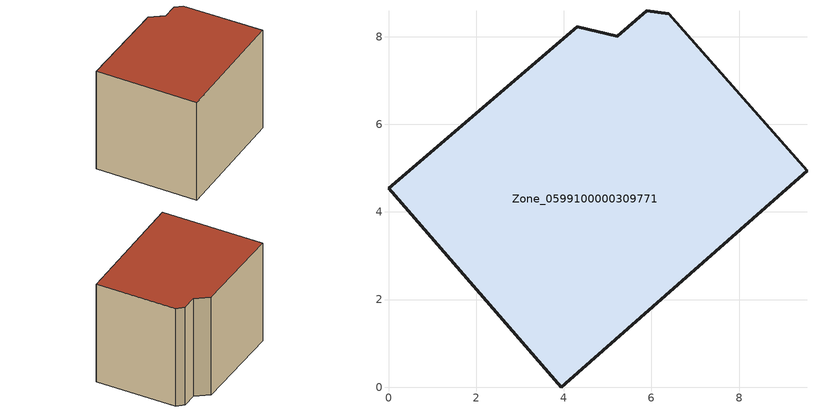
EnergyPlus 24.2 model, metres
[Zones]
Zone_0599100000309771
 floor ground (C_G): 6.4,8.52 9.55,4.94 3.95,0 0,4.54 4.31,8.22 5.22,8.01 5.9,8.59 z0
 wall outside (C_F): 9.55,4.94 6.4,8.52 5.9,8.59 5.22,8.01 4.31,8.22 0,4.54 3.95,0 9.55,4.94 z0:6.29
 roof outside (C_R): 3.95,0 9.55,4.94 6.4,8.52 5.9,8.59 5.22,8.01 4.31,8.22 0,4.54 z6.29
[BUILDING]
Pand.0599100000309771: North Axis=0; Terrain=City; Loads Convergence Tolerance Value=0.04; Temperature Convergence Tolerance Value=0.4; Solar Distribution=FullExterior; Maximum Number of Warmup Days=25; Minimum Number of Warmup Days=1
[Site:Location]
Rotterdam.The.Hague.AP_ZH_NLD Design_Conditions: Latitude=51.96; Longitude=4.45; Time Zone=1; Elevation=-4.5
[SITE:GROUNDTEMPERATURE:BUILDINGSURFACE]
18, 18, 18, 18, 18, 18, 18, 18, 18, 18, 18, 18
[MATERIAL] Thermal Absorptance=0.9; Solar Absorptance=0.7; Visible Absorptance=0.7
Name | Roughness | Thickness | Conductivity | Density | Specific Heat
G.TI.1946 | MediumSmooth | 0.15 | 1 | 540 | 1210
F.TI.1946 | Rough | 0.3 | 0.857143 | 1920 | 840
R.TI.1946 | MediumRough | 0.2 | 0.1 | 1500 | 1000
[CONSTRUCTION]
C_G: G.TI.1946
C_F: F.TI.1946
C_R: R.TI.1946
[ZONE]
Zone_0599100000309771: Type=1; Multiplier=1; Ceiling Height=Autocalculate; Volume=Autocalculate; Floor Area=autocalculate; Part of Total Floor Area=Yes
[ZONEINFILTRATION:DESIGNFLOWRATE]
Infil_Zone_0599100000309771: Zone or ZoneList or Space or SpaceList=Zone_0599100000309771; Schedule=AlwaysOn; Design Flow Rate Calculation Method=Flow/Area; Flow Rate per Floor Area=0.003; Constant Term Coefficient=1; Temperature Term Coefficient=0; Velocity Term Coefficient=0; Velocity Squared Term Coefficient=0
[HVACTEMPLATE:ZONE:IDEALLOADSAIRSYSTEM]
Zone_0599100000309771: Maximum Heating Supply Air Temperature=50; Minimum Cooling Supply Air Temperature=13; Maximum Heating Supply Air Humidity Ratio=0.0156; Minimum Cooling Supply Air Humidity Ratio=0.0077; Heating Limit=NoLimit; Cooling Limit=NoLimit; Dehumidification Control Type=ConstantSensibleHeatRatio; Cooling Sensible Heat Ratio=0.7; Dehumidification Setpoint=60; Humidification Control Type=None; Humidification Setpoint=30; Outdoor Air Method=None; Outdoor Air Flow Rate per Person=0.00944; Outdoor Air Flow Rate per Zone Floor Area=0; Outdoor Air Flow Rate per Zone=0; Demand Controlled Ventilation Type=None; Outdoor Air Economizer Type=NoEconomizer; Heat Recovery Type=None; Sensible Heat Recovery Effectiveness=0.7; Latent Heat Recovery Effectiveness=0.65
[ZONECONTROL:THERMOSTAT]
ThermostatControl_Zone_0599100000309771: Zone or ZoneList=Zone_0599100000309771; Control Type Schedule=DualSetpointControlType; Control 1=Thermostat_Zone_0599100000309771; Temperature Difference Between Cutout And Setpoint=0
[THERMOSTATSETPOINT:DUALSETPOINT]
Thermostat_Zone_0599100000309771: Heating Setpoint Temperature Schedule=HeatingSetpoint_Zone_0599100000309771; Cooling Setpoint Temperature Schedule=CoolingSetpoint_Zone_0599100000309771
[SCHEDULE:COMPACT]
HeatingSetpoint_Zone_0599100000309771: Through: 12/31, For: AllDays, Until: 24:00, 21
CoolingSetpoint_Zone_0599100000309771: Through: 12/31, For: AllDays, Until: 24:00, 24
DualSetpointControlType: Through: 12/31, For: AllDays, Until: 24:00, 4
AlwaysOn: Through: 12/31, For: AllDays, Until: 24:00, 1
